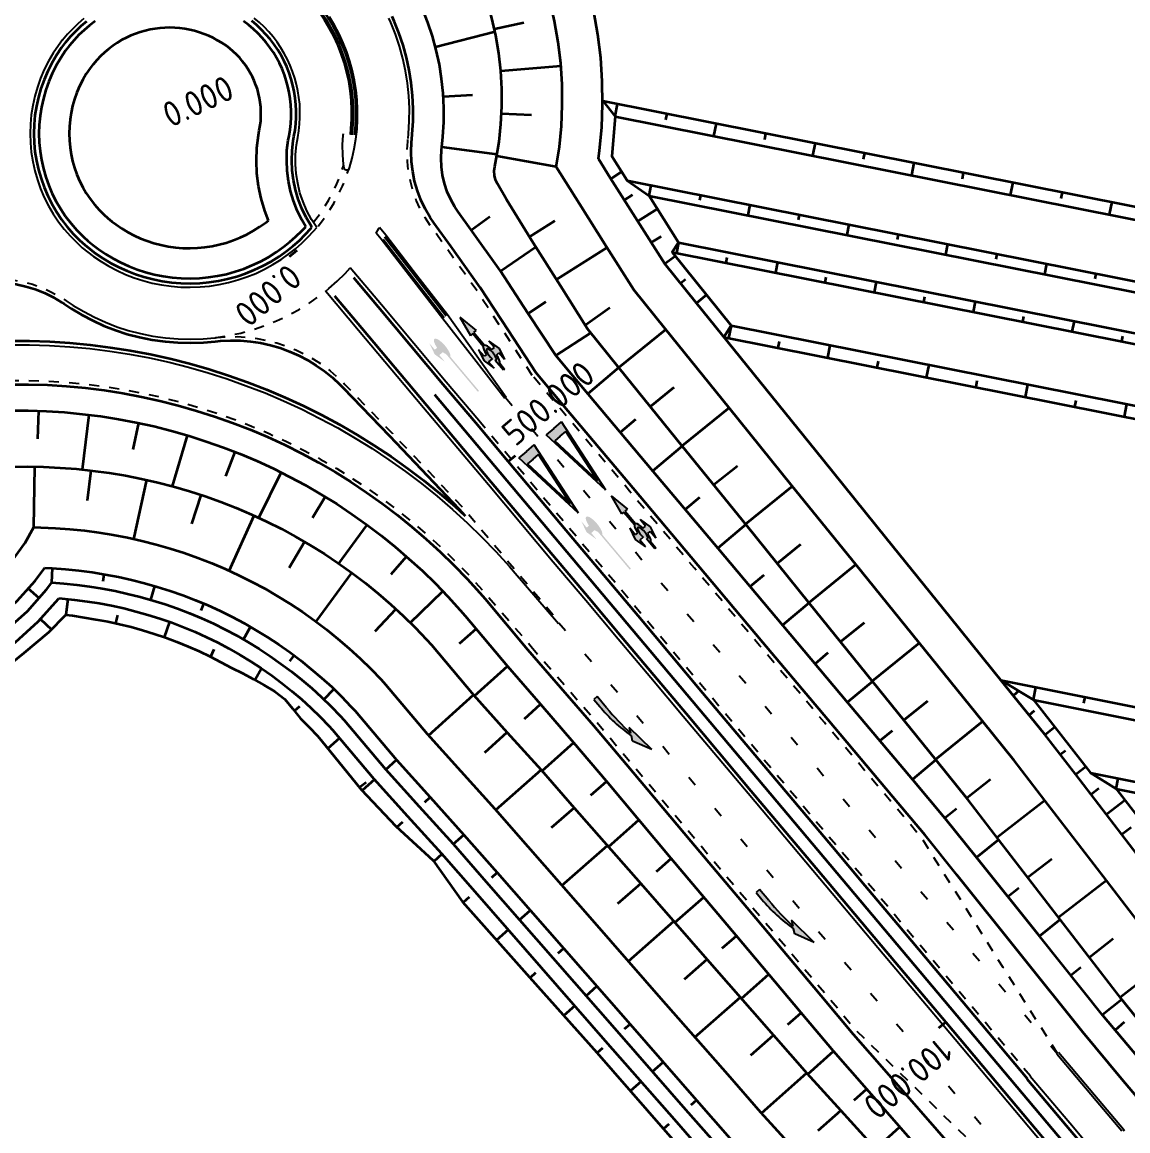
# Model space of a CAD drawing. Header units: metres. Extents: x 134219 to 139178, y 438661 to 444352.
# Drawn here: x 138283.6 to 138393.3, y 439164.4 to 439274.4 of the extents above; entities that cross this region are included whole.
import ezdxf

# ---------------------------------------------------------------- set-up
doc = ezdxf.new("R2010")
doc.units = ezdxf.units.M
doc.linetypes.add('11strp', pattern=[2, 1, -1])
doc.linetypes.add('13strp', pattern=[4, 1, -3])
doc.layers.add('Utd-geleiderail-nw', color=8, linetype='glm a2ee v014$0$f2m40080', lineweight=35)
doc.layers.add('Utd-ondergr-nw', color=8, linetype='13strp', lineweight=35)
doc.layers.add('Utd-weg-nw', color=8, linetype='Continuous')
doc.styles.add('alm a2ee v011$0$rtw_iso', font='NLCS-ISO.ttf')
doc.linetypes.add('glm a2ee v014$0$f2m40080', pattern='A,2,-1,[160,RTW.shx,S=0.5,R=0,X=0,Y=0],-1', length=4)

# ---------------------------------------------------------------- blocks, each defined once
blk = doc.blocks.new('Dwm A2 aanvulling$0$pijlverdrli_750')
at = {"linetype": 'Continuous'}
blk.add_hatch(color=256, dxfattribs=at).paths.add_polyline_path([(1.44, 0.23, 0.028877), (4.9, 0.42), (4.38, 0.69), (7.5, 0.99), (5.63, 0.07), (5.15, 0.31, -0.06388), (0.9, -0.22), (0, -0.22), (0, 0.23)])
for p, q in [((0, 0.23), (0, -0.22)), ((1.44, 0.23), (0, 0.23)), ((7.5, 0.99), (4.38, 0.69)), ((4.38, 0.69), (4.9, 0.42)), ((5.63, 0.07), (5.15, 0.31)), ((7.5, 0.99), (5.63, 0.07)), ((0, -0.22), (0.9, -0.22))]:
    blk.add_line(p, q, dxfattribs=at)
for centre, radius, start, end in [((0.96, 16.6), 16.83, 269.7983, 284.4186), ((1.44, 30.25), 30.03, 270.0001, 276.6163)]:
    blk.add_arc(centre, radius, start, end, dxfattribs=at)
blk = doc.blocks.new('Dwm A2 aanvulling$0$voorrang_750')
h = blk.add_hatch(color=256)
h.paths.add_polyline_path([(0, 8), (-1, 8), (0, 0), (1, 8)])
h.paths.add_polyline_path([(0, 7), (0.72, 7), (0, 1.21), (-0.72, 7)], flags=16)
for p, q in [((0, 0), (-1, 8)), ((0, 8), (-1, 8)), ((0, 0), (1, 8)), ((0, 8), (1, 8)), ((0.85, 8), (0.85, 8.02)), ((0, 1.21), (-0.72, 7)), ((0, 7), (-0.72, 7)), ((0, 1.21), (0.72, 7)), ((0, 7), (0.72, 7))]:
    blk.add_line(p, q)
blk = doc.blocks.new('Dwm A2 aanvulling$0$A$C63C90598')
at = {"linetype": 'Continuous', "ltscale": 0.5}
h = blk.add_hatch(color=256, dxfattribs=at)
edge = h.paths.add_edge_path()
edge.add_ellipse((0, -1.2), major_axis=(0, 1.2), ratio=0.3125, start_angle=0.0287, end_angle=73.0422)
edge.add_line((-0.36, -0.85), (-0.66, -0.85))
edge.add_line((-0.66, -0.85), (-0.66, 0))
edge.add_line((-0.66, 0), (-0.96, -1.2))
edge.add_line((-0.96, -1.2), (-0.66, -2.4))
edge.add_line((-0.66, -2.4), (-0.66, -1.55))
edge.add_line((-0.66, -1.55), (-0.3, -1.55))
edge.add_line((-0.3, -1.55), (-0.21, -1.55))
edge.add_ellipse((0, -1.2), major_axis=(0, 0.72), ratio=0.333997, start_angle=161.8264, end_angle=479.0871, ccw=False)
edge.add_line((-0.08, -1.88), (-0.08, -6.8))
edge.add_line((-0.08, -6.8), (0.07, -6.8))
edge.add_line((0.07, -6.8), (0.07, -2.38))
edge.add_ellipse((0, -1.2), major_axis=(0, 1.2), ratio=0.3125, start_angle=-168.4631, end_angle=-0.0287)
edge.add_line((0, 0), (0, 0))
blk = doc.blocks.new('Dwm A2 aanvulling$0$rot-pijl03')
at = {"linetype": 'Continuous', "ltscale": 0.5}
h = blk.add_hatch(color=256, dxfattribs=at)
edge = h.paths.add_edge_path()
edge.add_line((0.08, 3.13), (0.08, 4.75))
edge.add_line((0.08, 4.75), (0.38, 4.75))
edge.add_line((0.38, 4.75), (0, 6.8))
edge.add_line((0, 6.8), (0, 6.8))
edge.add_line((0, 6.8), (-0.37, 4.75))
edge.add_line((-0.37, 4.75), (-0.07, 4.75))
edge.add_line((-0.07, 4.75), (-0.07, 3.13))
edge.add_ellipse((0, 1.95), major_axis=(0, 1.2), ratio=0.3125, start_angle=11.537, end_angle=73.0422)
edge.add_line((-0.36, 2.3), (-0.66, 2.3))
edge.add_line((-0.66, 2.3), (-0.66, 3.15))
edge.add_line((-0.66, 3.15), (-0.96, 1.95))
edge.add_line((-0.96, 1.95), (-0.66, 0.75))
edge.add_line((-0.66, 0.75), (-0.66, 1.6))
edge.add_line((-0.66, 1.6), (-0.21, 1.6))
edge.add_ellipse((0, 1.95), major_axis=(0, 0.72), ratio=0.333997, start_angle=161.8264, end_angle=479.0871, ccw=False)
edge.add_line((-0.07, 1.27), (-0.07, 0))
edge.add_line((-0.07, 0), (0, 0))
edge.add_line((0, 0), (0.07, 0))
edge.add_line((0.07, 0), (0.08, 0.77))
edge.add_ellipse((0, 1.95), major_axis=(0, 1.2), ratio=0.3125, start_angle=-168.4631, end_angle=-106.9578)
edge.add_line((0.36, 1.6), (0.68, 1.6))
edge.add_line((0.68, 1.6), (0.68, 0.75))
edge.add_line((0.68, 0.75), (0.98, 1.95))
edge.add_line((0.98, 1.95), (0.68, 3.15))
edge.add_line((0.68, 3.15), (0.68, 2.3))
edge.add_line((0.68, 2.3), (0.36, 2.3))
edge.add_ellipse((0, 1.95), major_axis=(0, 1.2), ratio=0.3125, start_angle=-73.0422, end_angle=-11.537)
at = {"linetype": 'Continuous'}
for p, q in [((0, 6.8), (-0.37, 4.75)), ((0, 6.8), (0.38, 4.75)), ((-0.07, 4.75), (-0.37, 4.75)), ((-0.07, 4.75), (-0.07, 3.13)), ((0.08, 4.75), (0.38, 4.75)), ((0.08, 4.75), (0.08, 3.13))]:
    blk.add_line(p, q, dxfattribs=at)
for p, q in [((-0.66, 3.15), (-0.96, 1.95)), ((-0.66, 2.3), (-0.66, 3.15)), ((-0.36, 2.3), (-0.66, 2.3)), ((0.36, 2.3), (0.68, 2.3)), ((0.68, 3.15), (0.98, 1.95)), ((0.68, 2.3), (0.68, 3.15)), ((-0.96, 1.95), (-0.66, 0.75)), ((-0.21, 1.6), (-0.66, 1.6)), ((-0.66, 0.75), (-0.66, 1.6)), ((0.36, 1.6), (0.68, 1.6)), ((0.98, 1.95), (0.68, 0.75)), ((0.68, 0.75), (0.68, 1.6))]:
    blk.add_line(p, q)
for points in [[(-0.07, 0), (-0.07, 1.27)], [(0.07, 0), (-0.07, 0)], [(0.08, 0.77), (0.07, 0)]]:
    blk.add_lwpolyline(points)
for major_axis, ratio, start_param, end_param in [((0, 1.2), 0.3125, 0.20148, 1.274828), ((0, 0.72), 0.333997, 2.824404, 8.361647), ((0, 1.2), 0.3125, -0.20148, 0.20148), ((0, 1.2), 0.3125, -1.274828, -0.20148), ((0, 1.2), 0.3125, -2.940235, -1.866765), ((0, 1.2), 0.3125, 2.940235, 3.34295)]:
    blk.add_ellipse((0, 1.95), major_axis=major_axis, ratio=ratio, start_param=start_param, end_param=end_param, dxfattribs=at)

msp = doc.modelspace()

# ---------------------------------------------------------------- linework, layer by layer
at = {"layer": 'Utd-geleiderail-nw', "linetype": 'Continuous', "flags": 128}
msp.add_lwpolyline([(138464.43, 439119.83, -0.148943), (138426.79, 439127.71), (138423.59, 439129.52), (138419.48, 439132.11), (138416.03, 439134.53), (138413.18, 439136.71), (138411.46, 439138.07), (138409.78, 439139.46), (138407.93, 439141.06), (138406.89, 439141.99), (138406.13, 439142.69), (138404.33, 439144.37), (138402.57, 439146.08), (138400.26, 439148.42), (138397.98, 439150.8), (138395.73, 439153.2), (138392.43, 439156.9), (138388.82, 439161.05), (138324.56, 439237.43)], format="xyb", dxfattribs=at)
at = {"layer": 'Utd-ondergr-nw', "color": 7, "linetype": 'Continuous'}
for p, q in [((138310.88, 439251.75), (138310.11, 439251.1)), ((138331.8, 439230.77), (138332.57, 439231.41)), ((138331.8, 439230.77), (138332.57, 439231.41)), ((138375.28, 439175.25), (138374.51, 439174.6)), ((138375.28, 439175.25), (138374.51, 439174.6))]:
    msp.add_line(p, q, dxfattribs=at)
at = {"layer": 'Utd-ondergr-nw', "linetype": 'Continuous', "flags": 128}
for points in [[(138316.63, 439263.19), (138316.69, 439263.77), (138316.75, 439264.74), (138316.75, 439265.7), (138316.71, 439266.67), (138316.61, 439267.63), (138316.46, 439268.58), (138316.25, 439269.53), (138316, 439270.46), (138315.69, 439271.38), (138315.34, 439272.27), (138314.93, 439273.15), (138314.48, 439274.01), (138313.98, 439274.83), (138313.44, 439275.63), (138312.86, 439276.4), (138312.23, 439277.14), (138311.57, 439277.84), (138310.87, 439278.51), (138310.11, 439279.15), (138309.32, 439279.75), (138308.51, 439280.29), (138307.72, 439280.77)], [(138316.33, 439263.22), (138316.39, 439263.8), (138316.45, 439264.75), (138316.45, 439265.7), (138316.41, 439266.65), (138316.31, 439267.59), (138316.16, 439268.53), (138315.96, 439269.46), (138315.71, 439270.37), (138315.41, 439271.27), (138315.06, 439272.16), (138314.66, 439273.02), (138314.22, 439273.86), (138313.73, 439274.67), (138313.2, 439275.46), (138312.63, 439276.22), (138312.01, 439276.94), (138311.36, 439277.63), (138310.67, 439278.28), (138309.92, 439278.91), (138309.14, 439279.5), (138308.35, 439280.04), (138307.53, 439280.53), (138307.48, 439280.56)], [(138330.51, 439260.08), (138330.65, 439260.8), (138330.93, 439262.52), (138331.11, 439264.26), (138331.2, 439266.02), (138331.2, 439267.77), (138331.1, 439269.54), (138330.9, 439271.29), (138330.61, 439273.04), (138330.22, 439274.77), (138329.74, 439276.49), (138329.16, 439278.18), (138328.48, 439279.84), (138328.39, 439280.04)], [(138336.61, 439260.04), (138336.91, 439262), (138337.11, 439264.07), (138337.2, 439266.15), (138337.18, 439268.23), (138337.05, 439270.32), (138336.8, 439272.4), (138336.44, 439274.47), (138335.96, 439276.52), (138335.38, 439278.54), (138334.78, 439280.27)], [(138340.78, 439260.81), (138340.89, 439261.65), (138341.11, 439263.93), (138341.2, 439266.23), (138341.17, 439268.54), (138341.01, 439270.84), (138340.73, 439273.14), (138340.32, 439275.42), (138339.79, 439277.68), (138339.13, 439279.91), (138339.1, 439280.01)], [(138325.25, 439261.97), (138325.36, 439263.01), (138325.44, 439264.45), (138325.45, 439265.89), (138325.38, 439267.33), (138325.23, 439268.76), (138325.01, 439270.19), (138324.7, 439271.59), (138324.32, 439272.98), (138323.87, 439274.35), (138323.34, 439275.69), (138323.13, 439276.17)], [(138289.99, 439274.44), (138289.43, 439273.97), (138288.9, 439273.46), (138288.39, 439272.93), (138287.92, 439272.37)], [(138290.86, 439274.47), (138290.3, 439274.05), (138289.76, 439273.59), (138289.25, 439273.11), (138288.77, 439272.6), (138288.31, 439272.06)], [(138311.75, 439254.09), (138311.35, 439254.78), (138310.9, 439255.7), (138310.53, 439256.65), (138310.24, 439257.62), (138310.03, 439258.62), (138309.9, 439259.64), (138309.86, 439260.65), (138309.89, 439261.67), (138310.01, 439262.69), (138310.09, 439263.12), (138310.2, 439263.73), (138310.27, 439264.34), (138310.3, 439264.95), (138310.31, 439265.56), (138310.28, 439266.18), (138310.21, 439266.79), (138310.12, 439267.39), (138309.99, 439267.99), (138309.82, 439268.59), (138309.63, 439269.17), (138309.4, 439269.74), (138309.15, 439270.3), (138308.86, 439270.84), (138308.55, 439271.37), (138308.2, 439271.88), (138307.83, 439272.37), (138307.43, 439272.83), (138307.01, 439273.28), (138306.56, 439273.7), (138306.08, 439274.11), (138305.58, 439274.49)], [(138312.37, 439254.05), (138312.29, 439254.17), (138311.79, 439255.02), (138311.36, 439255.9), (138311, 439256.81), (138310.72, 439257.75), (138310.52, 439258.71), (138310.4, 439259.68), (138310.36, 439260.66), (138310.39, 439261.64), (138310.51, 439262.61), (138310.58, 439263.04), (138310.69, 439263.66), (138310.76, 439264.29), (138310.8, 439264.93), (138310.81, 439265.57), (138310.77, 439266.22), (138310.71, 439266.85), (138310.61, 439267.49), (138310.47, 439268.11), (138310.3, 439268.73), (138310.1, 439269.34), (138309.86, 439269.94), (138309.6, 439270.52), (138309.3, 439271.09), (138308.97, 439271.64), (138308.61, 439272.17), (138308.22, 439272.68), (138307.8, 439273.17), (138307.36, 439273.63), (138306.9, 439274.07), (138306.39, 439274.5)], [(138322.27, 439262.79), (138322.32, 439263.28), (138322.4, 439264.55), (138322.4, 439265.83), (138322.34, 439267.1), (138322.21, 439268.37), (138322.01, 439269.62), (138321.74, 439270.87), (138321.4, 439272.1), (138321, 439273.31), (138320.53, 439274.49), (138320.34, 439274.93)], [(138333.4, 439274.31), (138330.47, 439273.68)], [(138308.06, 439254.72), (138307.69, 439255.67), (138307.33, 439256.89), (138307.07, 439258.12), (138306.91, 439259.38), (138306.86, 439260.64), (138306.9, 439261.91), (138307.05, 439263.16), (138307.14, 439263.64), (138307.23, 439264.15), (138307.28, 439264.6), (138307.3, 439265.05), (138307.31, 439265.5), (138307.28, 439265.95), (138307.24, 439266.4), (138307.17, 439266.84), (138307.07, 439267.28), (138306.95, 439267.72), (138306.81, 439268.14), (138306.65, 439268.56), (138306.46, 439268.97), (138306.25, 439269.37), (138306.02, 439269.76), (138305.76, 439270.13), (138305.49, 439270.49), (138305.2, 439270.83), (138304.89, 439271.16), (138304.56, 439271.47), (138304.21, 439271.77), (138303.84, 439272.05), (138303.43, 439272.32), (138303.01, 439272.57), (138302.57, 439272.81), (138302.13, 439273.02), (138301.67, 439273.2), (138301.21, 439273.37), (138300.73, 439273.51), (138300.25, 439273.62), (138299.76, 439273.71), (138299.27, 439273.78), (138298.77, 439273.82), (138298.27, 439273.84), (138297.78, 439273.83), (138297.28, 439273.79), (138296.79, 439273.73), (138296.3, 439273.64), (138295.81, 439273.53), (138295.34, 439273.39), (138294.87, 439273.23), (138294.4, 439273.05), (138293.95, 439272.84), (138293.51, 439272.61), (138293.05, 439272.33), (138292.6, 439272.03), (138292.18, 439271.71), (138291.77, 439271.36), (138291.38, 439270.99), (138291.01, 439270.6), (138290.66, 439270.19)], [(138330.53, 439273.41), (138324.62, 439271.89)], [(138287.93, 439272.39), (138287.53, 439271.86), (138287.02, 439271.11), (138286.56, 439270.32), (138286.15, 439269.51), (138285.79, 439268.67), (138285.48, 439267.81), (138285.23, 439266.94), (138285.03, 439266.05), (138284.89, 439265.15), (138284.81, 439264.24), (138284.78, 439263.33), (138284.81, 439262.42), (138284.89, 439261.52), (138285.04, 439260.62), (138285.23, 439259.73), (138285.49, 439258.86), (138285.79, 439258), (138286.15, 439257.16), (138286.56, 439256.35), (138287.02, 439255.56), (138287.53, 439254.81), (138288.08, 439254.09), (138288.68, 439253.4), (138289.32, 439252.75), (138289.83, 439252.29), (138290.35, 439251.86), (138290.9, 439251.45), (138291.64, 439250.95), (138292.41, 439250.49), (138293.2, 439250.08), (138294.02, 439249.71), (138294.85, 439249.39), (138295.7, 439249.11), (138296.6, 439248.88), (138297.52, 439248.69), (138298.44, 439248.56), (138299.37, 439248.49), (138300.3, 439248.47), (138301.23, 439248.5), (138302.16, 439248.58), (138303.08, 439248.72), (138304, 439248.92), (138304.9, 439249.16), (138305.78, 439249.46), (138306.65, 439249.81), (138307.49, 439250.21), (138308.31, 439250.66), (138309.1, 439251.15), (138309.86, 439251.69), (138310.5, 439252.2), (138311.12, 439252.74), (138311.7, 439253.32), (138312.26, 439253.92), (138312.37, 439254.05)], [(138288.32, 439272.08), (138287.93, 439271.57), (138287.44, 439270.84), (138287, 439270.08), (138286.6, 439269.3), (138286.25, 439268.49), (138285.96, 439267.66), (138285.72, 439266.82), (138285.53, 439265.96), (138285.39, 439265.09), (138285.31, 439264.21), (138285.28, 439263.33), (138285.31, 439262.46), (138285.39, 439261.58), (138285.53, 439260.71), (138285.72, 439259.85), (138285.96, 439259.01), (138286.26, 439258.18), (138286.6, 439257.37), (138287, 439256.59), (138287.44, 439255.83), (138287.93, 439255.1), (138288.47, 439254.4), (138289.05, 439253.74), (138289.66, 439253.12), (138290.15, 439252.67), (138290.66, 439252.25), (138291.19, 439251.86), (138291.91, 439251.37), (138292.65, 439250.93), (138293.42, 439250.53), (138294.21, 439250.17), (138295.02, 439249.86), (138295.84, 439249.59), (138296.71, 439249.37), (138297.6, 439249.19), (138298.49, 439249.06), (138299.4, 439248.99), (138300.3, 439248.97), (138301.2, 439249), (138302.1, 439249.08), (138302.99, 439249.22), (138303.88, 439249.4), (138304.75, 439249.64), (138305.61, 439249.93), (138306.44, 439250.27), (138307.26, 439250.66), (138308.05, 439251.09), (138308.82, 439251.57), (138309.56, 439252.09), (138310.18, 439252.59), (138310.78, 439253.11), (138311.35, 439253.67), (138311.75, 439254.09)], [(138290.67, 439270.22), (138290.37, 439269.82), (138289.98, 439269.24), (138289.63, 439268.65), (138289.32, 439268.03), (138289.05, 439267.39), (138288.82, 439266.74), (138288.62, 439266.08), (138288.47, 439265.4), (138288.37, 439264.72), (138288.3, 439264.03), (138288.28, 439263.34), (138288.3, 439262.64), (138288.37, 439261.95), (138288.47, 439261.27), (138288.62, 439260.6), (138288.82, 439259.93), (138289.05, 439259.28), (138289.32, 439258.64), (138289.63, 439258.02), (138289.98, 439257.43), (138290.37, 439256.85), (138290.79, 439256.3), (138291.25, 439255.78), (138291.73, 439255.29), (138292.12, 439254.94), (138292.52, 439254.61), (138292.94, 439254.3), (138293.51, 439253.91), (138294.11, 439253.55), (138294.73, 439253.23), (138295.37, 439252.94), (138296.02, 439252.69), (138296.68, 439252.47), (138297.39, 439252.29), (138298.1, 439252.14), (138298.83, 439252.04), (138299.55, 439251.98), (138300.28, 439251.97), (138301.01, 439251.99), (138301.74, 439252.06), (138302.46, 439252.17), (138303.17, 439252.32), (138303.87, 439252.51), (138304.57, 439252.75), (138305.24, 439253.02), (138305.9, 439253.33), (138306.54, 439253.68), (138307.16, 439254.07), (138307.75, 439254.49), (138308.06, 439254.72)], [(138337.07, 439270), (138331.1, 439269.51)], [(138328.3, 439267.14), (138325.4, 439266.96)], [(138341.21, 439266.58), (138471.86, 439240.64)], [(138341.21, 439266.58), (138342.45, 439265.03), (138342.11, 439261.1), (138343.63, 439258.68), (138345.83, 439257.17), (138348.73, 439252.52), (138348.1, 439251.57), (138353.94, 439244.3), (138353.24, 439243.14)], [(138342.45, 439265.03), (138342.69, 439266.28)], [(138347.47, 439264.68), (138347.6, 439265.31)], [(138334.16, 439265.15), (138331.17, 439265.29)], [(138342.45, 439265.03), (138475.35, 439238.65)], [(138352.25, 439263.08), (138352.5, 439264.33)], [(138357.28, 439262.74), (138357.41, 439263.36)], [(138334.57, 439239.64), (138331.82, 439243.85), (138329.06, 439248.07), (138326.14, 439252.15), (138324.45, 439254.49), (138324.09, 439255.02), (138323.6, 439255.87), (138323.18, 439256.75), (138322.83, 439257.66), (138322.55, 439258.6), (138322.36, 439259.56), (138322.24, 439260.54), (138322.2, 439261.52), (138322.24, 439262.49), (138322.27, 439262.79)], [(138362.06, 439261.14), (138362.31, 439262.39)], [(138336.56, 439241.31), (138333.8, 439245.53), (138331.05, 439249.75), (138328.13, 439253.82), (138326.86, 439255.58), (138326.55, 439256.05), (138326.13, 439256.79), (138325.79, 439257.56), (138325.52, 439258.37), (138325.32, 439259.19), (138325.21, 439260.03), (138325.17, 439260.88), (138325.22, 439261.73), (138325.25, 439261.97)], [(138330.73, 439261.27), (138325.25, 439261.97)], [(138336.61, 439260.04), (138330.7, 439261.1)], [(138367.09, 439260.79), (138367.22, 439261.41)], [(138330.77, 439258.33), (138330.77, 439258.34), (138330.59, 439258.75), (138330.48, 439259.18), (138330.45, 439259.63), (138330.51, 439260.07), (138330.51, 439260.08)], [(138397.29, 439181.33), (138391.19, 439189.26), (138385.08, 439197.19), (138382.03, 439201.16), (138378.88, 439205.05), (138372.6, 439212.83), (138366.31, 439220.61), (138360.02, 439228.38), (138353.73, 439236.16), (138347.45, 439243.94), (138344.3, 439247.83), (138341.6, 439252.09), (138338.9, 439256.36), (138336.61, 439260.04)], [(138394.25, 439191.84), (138388.14, 439199.77), (138385.09, 439203.73), (138381.94, 439207.62), (138375.66, 439215.4), (138369.37, 439223.18), (138363.08, 439230.96), (138356.79, 439238.74), (138350.51, 439246.52), (138347.36, 439250.41), (138344.66, 439254.67), (138341.96, 439258.93), (138340.78, 439260.81)], [(138371.87, 439259.19), (138372.12, 439260.44)], [(138343.09, 439259.53), (138342.01, 439258.85)], [(138376.9, 439258.84), (138377.02, 439259.47)], [(138392.7, 439177.46), (138386.6, 439185.4), (138380.49, 439193.33), (138377.44, 439197.29), (138374.29, 439201.18), (138368.01, 439208.96), (138361.72, 439216.74), (138355.43, 439224.52), (138349.14, 439232.3), (138342.86, 439240.08), (138339.71, 439243.97), (138337.01, 439248.23), (138334.31, 439252.49), (138331.66, 439256.79), (138330.77, 439258.33)], [(138343.63, 439258.68), (138481.57, 439231.3)], [(138345.83, 439257.17), (138346.03, 439258.2)], [(138381.68, 439257.24), (138381.93, 439258.49)], [(138344.16, 439257.25), (138343.35, 439256.74)], [(138345.83, 439257.17), (138483.03, 439229.94)], [(138350.84, 439256.71), (138350.94, 439257.23)], [(138386.71, 439256.9), (138386.83, 439257.52)], [(138391.49, 439255.3), (138391.74, 439256.55)], [(138346.64, 439255.87), (138344.69, 439254.63)], [(138355.64, 439255.23), (138355.84, 439256.26)], [(138330.03, 439255.08), (138328.18, 439253.75)], [(138336.46, 439254.67), (138333.94, 439253.09)], [(138360.64, 439254.77), (138360.75, 439255.28)], [(138365.45, 439253.28), (138365.65, 439254.31)], [(138370.45, 439252.82), (138370.56, 439253.33)], [(138325.48, 439245.05), (138322.41, 439249), (138319.43, 439252.82)], [(138325.71, 439245.25), (138322.63, 439249.2), (138319.6, 439253.1)], [(138347, 439253.13), (138346.03, 439252.52)], [(138348.73, 439252.52), (138348.53, 439251.49)], [(138348.73, 439252.52), (138486.6, 439225.15)], [(138375.26, 439251.33), (138375.46, 439252.36)], [(138334.58, 439252.07), (138331.09, 439249.68)], [(138341.65, 439252.02), (138336.62, 439248.85)], [(138348.43, 439251.17), (138347.36, 439250.41)], [(138348.1, 439251.57), (138487.04, 439223.99)], [(138353.53, 439251.03), (138353.43, 439250.51)], [(138380.26, 439250.87), (138380.36, 439251.39)], [(138358.54, 439250.57), (138358.34, 439249.54)], [(138385.06, 439249.38), (138385.27, 439250.41)], [(138328.62, 439234.63), (138325.4, 439238.45), (138322.18, 439242.28), (138318.96, 439246.1), (138316.51, 439249.01)], [(138349.44, 439248.87), (138348.94, 439248.46)], [(138363.34, 439249.08), (138363.24, 439248.57)], [(138390.07, 439248.93), (138390.17, 439249.44)], [(138234.18, 439228.39), (138237.81, 439230.08), (138239.08, 439230.67), (138244.56, 439233.22), (138248.15, 439234.89), (138257.21, 439239.11), (138260.17, 439240.49), (138266.28, 439243.34), (138275.5, 439247.27), (138276.26, 439247.59), (138276.29, 439247.6), (138277.21, 439247.95), (138278.15, 439248.22), (138279.11, 439248.41), (138280.08, 439248.52), (138281.06, 439248.55), (138282.04, 439248.5), (138283.01, 439248.38), (138283.97, 439248.17), (138284.91, 439247.89), (138285.82, 439247.53), (138286.7, 439247.1), (138287.54, 439246.59), (138287.78, 439246.43)], [(138368.35, 439248.62), (138368.15, 439247.59)], [(138314.61, 439247.23), (138317.28, 439244.06), (138323.72, 439236.41), (138330.16, 439228.76), (138336.6, 439221.11), (138339.82, 439217.29)], [(138335.57, 439246.63), (138333.82, 439245.5)], [(138351.51, 439247.33), (138350.51, 439246.52)], [(138373.15, 439247.13), (138373.05, 439246.62)], [(138378.16, 439246.68), (138377.95, 439245.65)], [(138287.78, 439246.43), (138288.49, 439245.97), (138289.54, 439245.34), (138290.62, 439244.78), (138291.73, 439244.27), (138292.87, 439243.83), (138294.04, 439243.45), (138295.27, 439243.13), (138296.52, 439242.88), (138297.79, 439242.7), (138299.06, 439242.6), (138300.33, 439242.57), (138301.61, 439242.61), (138302.78, 439242.72)], [(138341.91, 439246.06), (138339.49, 439244.32)], [(138382.96, 439245.19), (138382.86, 439244.67)], [(138387.97, 439244.73), (138387.76, 439243.7)], [(138340.03, 439243.58), (138336.56, 439241.31)], [(138347.47, 439243.91), (138342.8, 439240.14)], [(138353.94, 439244.3), (138353.69, 439243.05)], [(138353.94, 439244.3), (138491.42, 439217.01)], [(138282.33, 439242.76), (138284.34, 439242.76), (138286.35, 439242.7), (138288.36, 439242.57), (138290.36, 439242.38), (138292.35, 439242.13), (138294.34, 439241.82), (138296.32, 439241.45), (138298.28, 439241.01), (138300.23, 439240.52), (138302.17, 439239.97), (138304.08, 439239.35), (138305.98, 439238.68), (138307.85, 439237.95), (138309.7, 439237.17), (138311.53, 439236.32), (138313.33, 439235.43), (138315.1, 439234.47), (138316.84, 439233.46), (138318.55, 439232.4), (138320.23, 439231.29), (138321.87, 439230.13), (138323.47, 439228.91), (138325.04, 439227.65), (138326.56, 439226.34), (138327.57, 439225.43)], [(138302.78, 439242.72), (138303.29, 439242.77), (138304.29, 439242.82), (138305.29, 439242.8), (138306.28, 439242.72), (138307.27, 439242.57), (138308.25, 439242.35), (138309.21, 439242.07), (138310.15, 439241.73), (138311.06, 439241.33), (138311.95, 439240.86), (138312.8, 439240.34), (138313.61, 439239.76), (138314.39, 439239.13), (138315.12, 439238.45), (138315.46, 439238.1), (138320.07, 439233.34), (138326.98, 439226.09), (138327.57, 439225.43)], [(138353.24, 439243.14), (138490.59, 439215.87)], [(138358.72, 439242.7), (138358.6, 439242.07)], [(138363.75, 439242.35), (138363.5, 439241.1)], [(138392.77, 439243.24), (138392.67, 439242.73)], [(138390.82, 439175.88), (138384.57, 439183.69), (138378.32, 439191.5), (138375.2, 439195.41), (138371.98, 439199.23), (138365.54, 439206.88), (138359.1, 439214.53), (138352.66, 439222.18), (138346.22, 439229.83), (138339.78, 439237.48), (138336.56, 439241.31)], [(138342.82, 439240.12), (138339.74, 439237.53)], [(138368.53, 439240.75), (138368.41, 439240.13)], [(138373.56, 439240.4), (138373.31, 439239.15)], [(138388.83, 439174.21), (138382.58, 439182.02), (138376.33, 439189.83), (138373.21, 439193.74), (138369.99, 439197.56), (138363.55, 439205.21), (138357.11, 439212.86), (138350.67, 439220.51), (138344.23, 439228.16), (138337.79, 439235.81), (138334.57, 439239.64)], [(138282.39, 439238.46), (138284.26, 439238.46), (138286.14, 439238.4), (138288.02, 439238.28), (138289.89, 439238.11), (138291.75, 439237.87), (138293.61, 439237.58), (138295.46, 439237.23), (138297.29, 439236.83), (138299.11, 439236.37), (138300.92, 439235.85), (138302.71, 439235.28), (138304.48, 439234.65), (138306.23, 439233.97), (138307.96, 439233.24), (138309.67, 439232.45), (138311.35, 439231.61), (138313, 439230.72), (138314.63, 439229.78), (138316.23, 439228.79), (138317.79, 439227.75), (138319.33, 439226.66), (138320.82, 439225.52), (138322.29, 439224.34), (138323.71, 439223.12), (138325.1, 439221.85), (138326.45, 439220.54), (138327.76, 439219.19), (138329.02, 439217.8), (138329.55, 439217.19), (138333.76, 439212.18)], [(138348.28, 439238.14), (138345.95, 439236.25)], [(138378.34, 439238.8), (138378.22, 439238.18)], [(138383.37, 439238.46), (138383.12, 439237.2)], [(138388.15, 439236.86), (138388.02, 439236.23)], [(138282.42, 439235.86), (138284.22, 439235.86), (138286.02, 439235.8), (138287.81, 439235.69), (138289.61, 439235.52), (138291.39, 439235.3), (138293.17, 439235.02), (138294.94, 439234.69), (138296.69, 439234.3), (138298.44, 439233.86), (138300.17, 439233.36), (138301.88, 439232.81), (138303.58, 439232.21), (138305.25, 439231.56), (138306.91, 439230.86), (138308.54, 439230.1), (138310.15, 439229.3), (138311.74, 439228.45), (138313.29, 439227.55), (138314.82, 439226.6), (138316.32, 439225.6), (138317.79, 439224.56), (138319.22, 439223.48), (138320.62, 439222.35), (138321.99, 439221.17), (138323.32, 439219.96), (138324.61, 439218.71), (138325.86, 439217.41), (138327.07, 439216.08), (138327.58, 439215.5), (138331.77, 439210.51)], [(138285.18, 439233.05), (138285.28, 439235.83)], [(138353.75, 439236.14), (138349.09, 439232.37)], [(138393.18, 439236.51), (138392.93, 439235.26)], [(138289.6, 439230.01), (138290.26, 439235.44)], [(138294.64, 439232), (138295.19, 439234.63)], [(138383.36, 439169.6), (138376.92, 439177.25), (138370.48, 439184.9), (138367.26, 439188.73), (138364.04, 439192.55), (138357.6, 439200.2), (138351.16, 439207.85), (138344.72, 439215.5), (138338.28, 439223.15), (138331.84, 439230.8), (138328.62, 439234.63)], [(138344.46, 439234.97), (138342.96, 439233.7)], [(138298.52, 439228.35), (138300.03, 439233.4)], [(138349.11, 439232.34), (138346.18, 439229.88)], [(138303.81, 439229.36), (138304.75, 439231.76)], [(138282.5, 439230.28), (138284.13, 439230.3), (138285.75, 439230.27), (138287.38, 439230.19), (138289.01, 439230.07), (138290.63, 439229.9), (138292.25, 439229.68), (138293.86, 439229.41), (138295.46, 439229.1), (138297.06, 439228.73), (138298.64, 439228.32), (138300.21, 439227.87), (138301.77, 439227.36), (138303.32, 439226.81), (138304.85, 439226.21), (138306.36, 439225.56), (138307.85, 439224.87), (138309.33, 439224.13), (138310.78, 439223.35), (138312.2, 439222.52), (138313.6, 439221.65), (138314.98, 439220.73), (138316.33, 439219.77), (138317.64, 439218.77), (138318.93, 439217.72), (138320.19, 439216.64), (138321.41, 439215.51), (138322.59, 439214.35), (138323.74, 439213.15), (138324.22, 439212.62), (138328.39, 439207.67)], [(138284.77, 439224.29), (138284.87, 439230.29)], [(138354.57, 439230.36), (138352.23, 439228.48)], [(138290.1, 439226.94), (138290.45, 439229.92)], [(138307.08, 439225.23), (138309.32, 439229.72)], [(138294.68, 439223.12), (138295.98, 439228.98)], [(138360.04, 439228.36), (138355.38, 439224.59)], [(138300.44, 439224.64), (138301.39, 439227.48)], [(138312.42, 439225.22), (138313.69, 439227.3)], [(138350.83, 439227.25), (138349.4, 439226.05)], [(138304.15, 439219.97), (138306.62, 439225.44)], [(138236.95, 439205.9), (138237.54, 439206.09), (138242.18, 439207.55), (138246.77, 439209.13), (138251.37, 439210.66), (138255.99, 439212.14), (138260.62, 439213.57), (138261.14, 439213.73), (138262.08, 439213.48), (138263.88, 439213.18), (138266.2, 439213.02), (138268.53, 439213.13), (138270.84, 439213.51), (138273.09, 439214.14), (138275.25, 439215.03), (138277.31, 439216.15), (138279.22, 439217.51), (138280.97, 439219.07), (138282.54, 439220.83), (138283.9, 439222.75), (138284.77, 439224.29)], [(138284.77, 439224.29), (138285.47, 439224.28), (138286.91, 439224.21), (138288.35, 439224.11), (138289.79, 439223.96), (138291.23, 439223.77), (138292.66, 439223.53), (138294.08, 439223.26), (138295.5, 439222.94), (138296.9, 439222.58), (138298.3, 439222.18), (138299.69, 439221.74), (138301.06, 439221.25), (138302.42, 439220.72), (138303.76, 439220.15), (138305.09, 439219.54), (138306.4, 439218.89), (138307.69, 439218.2), (138308.96, 439217.47), (138310.21, 439216.7), (138311.43, 439215.89), (138312.63, 439215.04), (138313.81, 439214.15), (138314.95, 439213.23), (138316.07, 439212.27), (138317.16, 439211.27), (138318.22, 439210.24), (138319.24, 439209.18), (138319.67, 439208.71), (138323.8, 439203.81)], [(138315.03, 439220.69), (138317.85, 439224.52)], [(138355.4, 439224.56), (138352.62, 439222.23)], [(138310.11, 439220.27), (138311.62, 439222.86)], [(138360.85, 439222.59), (138358.52, 439220.7)], [(138320.22, 439219.65), (138321.74, 439221.39)], [(138237.9, 439203.06), (138238.69, 439203.32), (138243.3, 439204.77), (138247.86, 439206.34), (138252.43, 439207.85), (138257.01, 439209.32), (138261.21, 439210.61), (138261.48, 439210.54), (138263.55, 439210.2), (138266.21, 439210.02), (138268.88, 439210.15), (138271.52, 439210.59), (138274.09, 439211.31), (138276.57, 439212.33), (138278.92, 439213.63), (138281.12, 439215.18), (138283.12, 439216.98), (138284.91, 439218.99), (138285.85, 439220.26)], [(138285.85, 439220.26), (138286.6, 439220.22), (138287.92, 439220.13), (138289.23, 439220), (138290.55, 439219.82), (138291.86, 439219.61), (138293.16, 439219.37), (138294.46, 439219.08), (138295.74, 439218.75), (138297.02, 439218.39), (138298.29, 439217.99), (138299.55, 439217.54), (138300.8, 439217.07), (138302.03, 439216.55), (138303.25, 439215.99), (138304.45, 439215.4), (138305.63, 439214.77), (138306.8, 439214.1), (138307.94, 439213.4), (138309.07, 439212.66), (138310.17, 439211.89), (138311.25, 439211.08), (138312.3, 439210.23), (138313.33, 439209.36), (138314.33, 439208.45), (138315.3, 439207.5), (138316.24, 439206.53), (138316.64, 439206.1), (138320.74, 439201.23)], [(138286.56, 439218.8), (138286.64, 439220.22)], [(138366.33, 439220.58), (138361.66, 439216.81)], [(138291.64, 439218.93), (138291.76, 439219.63)], [(138312.77, 439214.94), (138316.33, 439219.77)], [(138357.19, 439219.54), (138355.84, 439218.4)], [(138238.35, 439201.72), (138239.23, 439202), (138243.83, 439203.44), (138248.37, 439205.01), (138252.93, 439206.52), (138257.5, 439207.98), (138261.26, 439209.14), (138263.39, 439208.78), (138266.21, 439208.6), (138269.04, 439208.74), (138271.84, 439209.2), (138274.57, 439209.97), (138277.2, 439211.05), (138279.69, 439212.43), (138282.02, 439214.08), (138284.14, 439215.98), (138286.03, 439218.12), (138286.56, 439218.8)], [(138285.29, 439217.27), (138284.21, 439218.21)], [(138286.56, 439218.8), (138287.76, 439218.71), (138289.03, 439218.58), (138290.3, 439218.42), (138291.57, 439218.22), (138292.83, 439217.98), (138294.08, 439217.7), (138295.33, 439217.39), (138296.57, 439217.04), (138297.8, 439216.65), (138299.02, 439216.22), (138300.22, 439215.76), (138301.41, 439215.26), (138302.59, 439214.73), (138303.76, 439214.16), (138304.9, 439213.55), (138306.03, 439212.91), (138307.14, 439212.23), (138308.23, 439211.51), (138309.29, 439210.76), (138310.34, 439209.98), (138311.36, 439209.17), (138312.35, 439208.32), (138313.32, 439207.44), (138314.26, 439206.53), (138315.17, 439205.59), (138315.56, 439205.17), (138319.65, 439200.31)], [(138296.39, 439217.09), (138296.79, 439218.45)], [(138238.83, 439200.3), (138239.81, 439200.62), (138244.39, 439202.05), (138248.92, 439203.61), (138253.46, 439205.12), (138258.01, 439206.57), (138261.36, 439207.6), (138263.22, 439207.29), (138266.22, 439207.1), (138269.22, 439207.25), (138272.18, 439207.74), (138275.08, 439208.56), (138277.86, 439209.71), (138280.5, 439211.16), (138282.96, 439212.91), (138285.21, 439214.93), (138287.22, 439217.2), (138287.26, 439217.25)], [(138287.26, 439217.25), (138287.6, 439217.22), (138288.82, 439217.1), (138290.05, 439216.94), (138291.27, 439216.75), (138292.48, 439216.52), (138293.69, 439216.25), (138294.9, 439215.95), (138296.09, 439215.62), (138297.28, 439215.24), (138298.45, 439214.84), (138299.61, 439214.39), (138300.77, 439213.91), (138301.9, 439213.4), (138303.02, 439212.85), (138304.13, 439212.26), (138305.22, 439211.64), (138306.29, 439210.99), (138307.34, 439210.3), (138308.37, 439209.58), (138309.38, 439208.83), (138310.36, 439208.04), (138311.32, 439207.23), (138312.26, 439206.38), (138313.17, 439205.5), (138314.05, 439204.59), (138314.42, 439204.19), (138318.51, 439199.35)], [(138288.15, 439217.17), (138287.96, 439215.61)], [(138322.11, 439214.82), (138325.36, 439217.94)], [(138339.82, 439217.29), (138343.04, 439213.46), (138346.26, 439209.64), (138349.48, 439205.81), (138355.92, 439198.16), (138362.36, 439190.51), (138368.8, 439182.86), (138372.02, 439179.04), (138375.24, 439175.21), (138381.68, 439167.56), (138387.79, 439160.31), (138388.12, 439159.92), (138391.37, 439156.11), (138394.64, 439152.34)], [(138301.37, 439216.05), (138301.65, 439216.71)], [(138318.65, 439213.97), (138320.68, 439216.18)], [(138361.69, 439216.78), (138359.06, 439214.58)], [(138239.3, 439198.96), (138240.35, 439199.3), (138244.92, 439200.73), (138249.45, 439202.24), (138254.04, 439203.58), (138258.6, 439204.96), (138261.48, 439205.85), (138263.03, 439205.6), (138266.22, 439205.39), (138269.41, 439205.55), (138272.56, 439206.1), (138275.63, 439207.01), (138278.57, 439208.27), (138281.35, 439209.85), (138283.83, 439211.85), (138286.27, 439213.9), (138287.96, 439215.61)], [(138285.44, 439215.19), (138286.53, 439214.16)], [(138287.96, 439215.61), (138288.6, 439215.53), (138289.77, 439215.34), (138290.94, 439215.15), (138292.11, 439214.93), (138293.27, 439214.68), (138294.43, 439214.4), (138295.57, 439214.08), (138296.71, 439213.73), (138297.85, 439213.34), (138298.97, 439212.93), (138300.08, 439212.48), (138301.17, 439211.99), (138302.26, 439211.47), (138303.33, 439210.92), (138304.4, 439210.36), (138305.49, 439209.82), (138306.56, 439209.24), (138307.63, 439208.63), (138308.68, 439207.99), (138309.66, 439207.25), (138310.45, 439206.3), (138311.22, 439205.34), (138312.08, 439204.48), (138312.91, 439203.59), (138313.26, 439203.2), (138317.25, 439198.29)], [(138293.06, 439215.56), (138292.88, 439214.77)], [(138298.22, 439214.91), (138297.69, 439213.4)], [(138367.14, 439214.81), (138364.8, 439212.92)], [(138305.56, 439213.17), (138306.27, 439214.41)], [(138326.99, 439212.76), (138328.67, 439214.2)], [(138372.61, 439212.81), (138367.95, 439209.03)], [(138302.64, 439212.16), (138302.29, 439211.45)], [(138310.17, 439211), (138310.59, 439211.57)], [(138333.76, 439212.18), (138337.03, 439208.41), (138340.31, 439204.63), (138343.53, 439200.81), (138349.97, 439193.16), (138356.41, 439185.51), (138362.85, 439177.86), (138366.07, 439174.03), (138369.36, 439170.26), (138375.94, 439162.73), (138382.18, 439155.58), (138382.52, 439155.19), (138385.83, 439151.41), (138389.21, 439147.61)], [(138363.56, 439211.82), (138362.28, 439210.75)], [(138328.49, 439207.56), (138331.77, 439210.51)], [(138331.77, 439210.51), (138335.05, 439206.73), (138338.32, 439202.96), (138341.54, 439199.13), (138347.98, 439191.48), (138354.42, 439183.83), (138360.86, 439176.18), (138364.08, 439172.36), (138367.37, 439168.59), (138373.95, 439161.05), (138380.19, 439153.91), (138380.53, 439153.52), (138383.85, 439149.72), (138387.25, 439145.9)], [(138307.37, 439210.28), (138306.73, 439209.15)], [(138313.56, 439207.21), (138314.54, 439208.24)], [(138367.97, 439209), (138365.5, 439206.93)], [(138380.72, 439209.13), (138497.05, 439185.9)], [(138380.72, 439209.13), (138383.94, 439207.19), (138389.62, 439199.94), (138392.16, 439198.36), (138395.87, 439193.54), (138395.28, 439192.59), (138400.83, 439185.36), (138400.12, 439184.2)], [(138383.94, 439207.19), (138384.19, 439208.44)], [(138323.94, 439203.65), (138328.39, 439207.67)], [(138328.39, 439207.67), (138331.74, 439203.95), (138335.1, 439200.24), (138338.39, 439196.48), (138344.99, 439188.96), (138351.58, 439181.44), (138358.17, 439173.92), (138361.47, 439170.16), (138364.83, 439166.45), (138371.55, 439159.04), (138377.93, 439152.01), (138378.28, 439151.63), (138381.63, 439147.84), (138385.01, 439143.95)], [(138373.42, 439207.03), (138371.09, 439205.15)], [(138382.5, 439208.06), (138381.95, 439207.61)], [(138383.94, 439207.19), (138498.11, 439184.38)], [(138388.96, 439206.84), (138389.09, 439207.46)], [(138311.14, 439206.51), (138310.62, 439206.09)], [(138333.44, 439205.29), (138335.04, 439206.73)], [(138384.02, 439206.07), (138383.52, 439205.67)], [(138378.9, 439205.03), (138374.23, 439201.26)], [(138323.8, 439203.81), (138327.15, 439200.09), (138330.51, 439196.38), (138333.8, 439192.62), (138340.4, 439185.09), (138346.99, 439177.57), (138353.58, 439170.05), (138356.88, 439166.29), (138360.24, 439162.59), (138366.96, 439155.17), (138373.34, 439148.14), (138373.69, 439147.76), (138377.06, 439143.95), (138380.48, 439140.01)], [(138329.52, 439201.95), (138331.74, 439203.96)], [(138369.92, 439204.11), (138368.72, 439203.1)], [(138386.06, 439204.48), (138385.1, 439203.72)], [(138315.11, 439203.37), (138313.93, 439202.36)], [(138335.19, 439200.13), (138338.34, 439202.93)], [(138387.12, 439202.12), (138386.62, 439201.74)], [(138319.69, 439200.28), (138320.74, 439201.23)], [(138320.74, 439201.23), (138324.1, 439197.51), (138327.45, 439193.8), (138330.74, 439190.04), (138337.34, 439182.52), (138343.93, 439175), (138350.52, 439167.48), (138353.82, 439163.72), (138357.18, 439160.01), (138363.9, 439152.6), (138370.28, 439145.57), (138370.63, 439145.18), (138374.01, 439141.36), (138377.46, 439137.39)], [(138374.26, 439201.23), (138371.94, 439199.28)], [(138389.15, 439200.53), (138388.15, 439199.76)], [(138318.51, 439199.35), (138321.86, 439195.63), (138325.21, 439191.92), (138328.51, 439188.16), (138335.1, 439180.63), (138341.69, 439173.11), (138348.29, 439165.59), (138351.58, 439161.83), (138354.94, 439158.13), (138361.67, 439150.71), (138368.04, 439143.68), (138368.39, 439143.3), (138371.78, 439139.47), (138375.26, 439135.46)], [(138319.65, 439200.31), (138323, 439196.6), (138326.36, 439192.88), (138329.65, 439189.12), (138336.25, 439181.6), (138342.84, 439174.08), (138349.43, 439166.56), (138352.73, 439162.8), (138356.09, 439159.09), (138362.81, 439151.68), (138369.19, 439144.65), (138369.54, 439144.27), (138372.92, 439140.44), (138376.39, 439136.45)], [(138330.61, 439196.26), (138335.09, 439200.24)], [(138389.62, 439199.94), (138496.75, 439178.54)], [(138392.16, 439198.36), (138392.36, 439199.39)], [(138317.74, 439198.98), (138317.09, 439198.48)], [(138317.25, 439198.29), (138320.68, 439194.64), (138324.4, 439191.23), (138327.3, 439187.14), (138333.94, 439179.66), (138340.62, 439172.21), (138347.2, 439164.67), (138350.5, 439160.92), (138353.86, 439157.21), (138360.54, 439149.76), (138366.87, 439142.7), (138367.21, 439142.31), (138370.56, 439138.44), (138374.01, 439134.38)], [(138318.57, 439199.27), (138317.36, 439198.17)], [(138340.04, 439197.73), (138341.58, 439199.08)], [(138379.69, 439199.28), (138377.33, 439197.42)], [(138390.43, 439198.37), (138389.67, 439197.78)], [(138392.16, 439198.36), (138496.72, 439177.47)], [(138323.56, 439197.04), (138324.09, 439197.52)], [(138385.09, 439197.18), (138380.34, 439193.52)], [(138393.04, 439197.22), (138391.2, 439195.8)], [(138336.13, 439194.51), (138338.39, 439196.48)], [(138376.3, 439196.38), (138375.16, 439195.45)], [(138321.36, 439195.05), (138320.79, 439194.54)], [(138341.78, 439192.61), (138344.8, 439195.26)], [(138393.64, 439194.53), (138392.72, 439193.82)], [(138326.38, 439192.86), (138327.44, 439193.8)], [(138380.5, 439193.32), (138378.29, 439191.55)], [(138325.26, 439191.86), (138324.46, 439191.15)], [(138337.17, 439188.77), (138341.68, 439192.73)], [(138346.55, 439190.14), (138348.02, 439191.43)], [(138385.77, 439191.39), (138383.39, 439189.56)], [(138330.2, 439189.57), (138330.74, 439190.04)], [(138342.72, 439186.99), (138344.98, 439188.97)], [(138382.48, 439188.5), (138381.41, 439187.64)], [(138391.19, 439189.25), (138386.44, 439185.6)], [(138327.95, 439187.6), (138327.36, 439187.08)], [(138348.38, 439185.09), (138351.25, 439187.61)], [(138332.96, 439185.35), (138334.03, 439186.28)], [(138343.77, 439181.25), (138348.28, 439185.21)], [(138386.6, 439185.39), (138384.54, 439183.74)], [(138331.84, 439184.36), (138330.68, 439183.34)], [(138353.07, 439182.56), (138354.47, 439183.78)], [(138391.87, 439183.46), (138389.49, 439181.63)], [(138336.79, 439182.06), (138337.33, 439182.52)], [(138349.32, 439179.47), (138351.57, 439181.45)], [(138397.29, 439181.33), (138392.54, 439177.67)], [(138334.56, 439180.1), (138334, 439179.6)], [(138354.97, 439177.57), (138357.69, 439179.96)], [(138388.66, 439180.63), (138387.66, 439179.83)], [(138339.56, 439177.83), (138340.63, 439178.77)], [(138350.36, 439173.73), (138354.87, 439177.69)], [(138392.7, 439177.46), (138390.78, 439175.93)], [(138404.02, 439163.6), (138402.8, 439165.06), (138401.57, 439166.54), (138400.33, 439168.03), (138399.08, 439169.54), (138398.97, 439169.67), (138396.51, 439172.73), (138392.7, 439177.46)], [(138338.43, 439176.84), (138337.34, 439175.88)], [(138359.59, 439174.97), (138360.91, 439176.13)], [(138401.21, 439163.71), (138399.93, 439165.16), (138398.65, 439166.61), (138397.36, 439168.09), (138397.25, 439168.22), (138394.72, 439171.23), (138390.82, 439175.88)], [(138392.96, 439175.21), (138392.04, 439174.43)], [(138343.39, 439174.54), (138343.92, 439175.01)], [(138397.95, 439163.47), (138396.66, 439164.94), (138395.37, 439166.41), (138395.26, 439166.55), (138392.73, 439169.55), (138388.83, 439174.21)], [(138355.91, 439171.95), (138358.16, 439173.93)], [(138341.2, 439172.62), (138340.67, 439172.16)], [(138361.56, 439170.05), (138364.11, 439172.33)], [(138346.15, 439170.31), (138347.22, 439171.25)], [(138356.98, 439166.18), (138361.46, 439170.17)], [(138345.02, 439169.32), (138343.96, 439168.39)], [(138366.15, 439167.47), (138367.38, 439168.58)], [(138389.77, 439161.92), (138387.24, 439164.93), (138383.32, 439169.57)], [(138349.98, 439167.02), (138350.51, 439167.49)], [(138362.6, 439164.45), (138364.82, 439166.46)], [(138347.78, 439165.09), (138347.24, 439164.62)], [(138368.28, 439162.65), (138370.67, 439164.81)]]:
    msp.add_lwpolyline(points, dxfattribs=at)
at = {"layer": 'Utd-weg-nw', "linetype": 'Continuous', "flags": 128}
for points in [[(138316.18, 439263.24), (138316.24, 439263.81), (138316.3, 439264.75), (138316.3, 439265.69), (138316.26, 439266.63), (138316.16, 439267.57), (138316.01, 439268.5), (138315.81, 439269.42), (138315.57, 439270.33), (138315.27, 439271.22), (138314.92, 439272.1), (138314.53, 439272.95), (138314.09, 439273.79), (138313.61, 439274.59), (138313.08, 439275.37), (138312.51, 439276.12), (138311.9, 439276.84), (138311.25, 439277.52), (138310.57, 439278.17), (138309.83, 439278.8), (138309.06, 439279.38), (138308.27, 439279.91), (138307.45, 439280.4), (138307.36, 439280.45)], [(138289.75, 439274.73), (138289.18, 439274.24), (138288.63, 439273.73), (138288.12, 439273.18), (138287.63, 439272.6)], [(138312.84, 439254.02), (138312.32, 439254.82), (138311.87, 439255.67), (138311.49, 439256.55), (138311.18, 439257.46), (138310.95, 439258.4), (138310.8, 439259.34), (138310.73, 439260.3), (138310.74, 439261.26), (138310.83, 439262.22), (138310.95, 439262.94), (138310.95, 439262.95), (138311.06, 439263.6), (138311.14, 439264.26), (138311.18, 439264.92), (138311.18, 439265.58), (138311.15, 439266.24), (138311.08, 439266.9), (138310.98, 439267.56), (138310.84, 439268.2), (138310.66, 439268.84), (138310.45, 439269.47), (138310.21, 439270.08), (138309.93, 439270.69), (138309.62, 439271.27), (138309.28, 439271.84), (138308.91, 439272.39), (138308.51, 439272.91), (138308.08, 439273.42), (138307.63, 439273.9), (138307.15, 439274.35), (138306.63, 439274.79)], [(138316.05, 439259.86), (138316.08, 439259.94), (138316.35, 439260.88), (138316.56, 439261.83), (138316.73, 439262.79), (138316.84, 439263.76), (138316.9, 439264.73), (138316.9, 439265.71), (138316.86, 439266.68), (138316.76, 439267.65), (138316.6, 439268.61), (138316.4, 439269.56), (138316.14, 439270.5), (138315.83, 439271.43), (138315.47, 439272.33), (138315.07, 439273.22), (138314.61, 439274.08), (138314.11, 439274.92)], [(138321.9, 439262.83), (138321.95, 439263.31), (138322.02, 439264.56), (138322.03, 439265.82), (138321.97, 439267.07), (138321.84, 439268.32), (138321.64, 439269.56), (138321.38, 439270.78), (138321.04, 439271.99), (138320.65, 439273.18), (138320.19, 439274.35), (138320, 439274.77)], [(138287.63, 439272.63), (138287.22, 439272.08), (138286.7, 439271.3), (138286.23, 439270.5), (138285.81, 439269.67), (138285.44, 439268.81), (138285.13, 439267.93), (138284.87, 439267.03), (138284.67, 439266.12), (138284.52, 439265.2), (138284.43, 439264.27), (138284.41, 439263.33), (138284.44, 439262.4), (138284.52, 439261.47), (138284.67, 439260.55), (138284.87, 439259.64), (138285.13, 439258.74), (138285.44, 439257.86), (138285.81, 439257), (138286.23, 439256.17), (138286.7, 439255.37), (138287.22, 439254.59), (138287.79, 439253.85), (138288.41, 439253.15), (138289.06, 439252.48), (138289.58, 439252.01), (138290.12, 439251.56), (138290.68, 439251.14), (138291.44, 439250.63), (138292.23, 439250.17), (138293.04, 439249.74), (138293.87, 439249.37), (138294.72, 439249.04), (138295.59, 439248.76), (138296.52, 439248.51), (138297.45, 439248.32), (138298.4, 439248.19), (138299.35, 439248.11), (138300.3, 439248.09), (138301.26, 439248.12), (138302.21, 439248.21), (138303.15, 439248.36), (138304.09, 439248.55), (138305.01, 439248.81), (138305.91, 439249.11), (138306.8, 439249.47), (138307.66, 439249.88), (138308.5, 439250.33), (138309.31, 439250.84), (138310.08, 439251.39), (138310.74, 439251.91), (138311.37, 439252.47), (138311.97, 439253.06), (138312.54, 439253.67), (138312.84, 439254.02)], [(138315.57, 439259.89), (138315.51, 439260.25), (138315.42, 439261.23), (138315.41, 439262.21), (138315.47, 439263.18), (138315.49, 439263.33)], [(138316.05, 439259.86), (138316.02, 439259.79), (138315.95, 439259.72), (138315.85, 439259.69), (138315.76, 439259.69), (138315.67, 439259.73), (138315.6, 439259.8), (138315.57, 439259.89)], [(138318.74, 439253.47), (138319.01, 439253.92), (138319.07, 439254.03)], [(138331.51, 439237.06), (138328.44, 439241.01), (138325.36, 439244.96), (138322.29, 439248.91), (138319.22, 439252.86), (138318.74, 439253.47)], [(138331.62, 439237.16), (138328.72, 439241.25), (138325.82, 439245.34), (138322.75, 439249.29), (138319.68, 439253.24), (138319.07, 439254.03)], [(138313.73, 439247.7), (138314.05, 439247.96), (138314.88, 439248.69), (138315.66, 439249.46), (138316.17, 439250)], [(138328.91, 439234.87), (138325.69, 439238.69), (138322.47, 439242.52), (138319.25, 439246.34), (138316.17, 439250)], [(138287.99, 439246.74), (138288.69, 439246.28), (138289.72, 439245.67), (138290.78, 439245.11), (138291.88, 439244.62), (138293, 439244.18), (138294.14, 439243.81), (138295.36, 439243.5), (138296.59, 439243.25), (138297.83, 439243.07), (138299.08, 439242.97), (138300.33, 439242.94), (138301.58, 439242.98), (138302.74, 439243.09)], [(138313.73, 439247.7), (138316.99, 439243.82), (138323.43, 439236.17), (138329.87, 439228.52), (138336.31, 439220.87), (138339.53, 439217.05)], [(138282.33, 439242.39), (138284.33, 439242.39), (138286.33, 439242.32), (138288.33, 439242.19), (138290.32, 439242.01), (138292.3, 439241.76), (138294.28, 439241.45), (138296.24, 439241.08), (138298.2, 439240.65), (138300.13, 439240.16), (138302.06, 439239.61), (138303.96, 439239), (138305.85, 439238.33), (138307.71, 439237.61), (138309.55, 439236.82), (138311.37, 439235.99), (138313.16, 439235.09), (138314.92, 439234.14), (138316.65, 439233.14), (138318.35, 439232.09), (138320.01, 439230.98), (138321.65, 439229.82), (138323.24, 439228.62), (138324.8, 439227.36), (138326.31, 439226.06), (138327.79, 439224.71), (138329.23, 439223.32), (138330.62, 439221.88), (138331.96, 439220.4), (138332.53, 439219.75)], [(138332.53, 439219.75), (138333.56, 439218.55), (138336.82, 439214.76)], [(138339.53, 439217.05), (138342.75, 439213.22), (138345.97, 439209.4), (138349.19, 439205.57), (138355.63, 439197.92), (138362.07, 439190.27), (138368.51, 439182.62), (138371.73, 439178.8), (138374.95, 439174.97), (138381.39, 439167.32), (138387.5, 439160.07), (138387.83, 439159.67), (138391.06, 439155.85), (138394.32, 439152.06)], [(138392.71, 439164.4), (138390.18, 439167.4), (138386.27, 439172.05)], [(138392.99, 439164.41), (138392.88, 439164.55), (138390.35, 439167.55), (138386.44, 439172.2)], [(138390.07, 439162.18), (138387.54, 439165.18), (138383.63, 439169.83)]]:
    msp.add_lwpolyline(points, dxfattribs=at)
at = {"layer": 'Utd-weg-nw', "linetype": '11strp', "flags": 128}
for points in [[(138334.22, 439239.35), (138331.47, 439243.56), (138328.72, 439247.78), (138325.79, 439251.86), (138324.13, 439254.18), (138323.62, 439254.94), (138323.14, 439255.81), (138322.72, 439256.71), (138322.39, 439257.65), (138322.13, 439258.61), (138321.94, 439259.58), (138321.84, 439260.57), (138321.81, 439261.56), (138321.87, 439262.55), (138321.89, 439262.75)], [(138312.51, 439254.52), (138312.63, 439254.68), (138313.12, 439255.32), (138313.59, 439256.03), (138314.04, 439256.76), (138314.44, 439257.51), (138314.84, 439258.36), (138315.2, 439259.24), (138315.51, 439260.13), (138315.52, 439260.17)], [(138312.97, 439254.14), (138313.1, 439254.3), (138313.61, 439254.98), (138314.1, 439255.71), (138314.56, 439256.46), (138314.98, 439257.24), (138315.39, 439258.12), (138315.76, 439259.02), (138316.05, 439259.86)], [(138225.35, 439224.68), (138226.78, 439225.35), (138228.78, 439226.28), (138229.84, 439226.78), (138237.64, 439230.41), (138238.91, 439231), (138244.39, 439233.56), (138247.98, 439235.23), (138257.05, 439239.45), (138260.01, 439240.83), (138266.12, 439243.67), (138275.33, 439247.6), (138276.14, 439247.95), (138276.82, 439248.21), (138277.77, 439248.51), (138278.74, 439248.73), (138279.72, 439248.87), (138280.71, 439248.93), (138281.7, 439248.91), (138282.69, 439248.81), (138283.67, 439248.64), (138284.63, 439248.38), (138285.56, 439248.05), (138286.47, 439247.64), (138287.34, 439247.16), (138287.97, 439246.75)], [(138302.75, 439243.09), (138302.83, 439243.1), (138304.07, 439243.29), (138305.3, 439243.55), (138306.51, 439243.88), (138307.7, 439244.28), (138308.86, 439244.75), (138309.99, 439245.29), (138311.1, 439245.89), (138312.16, 439246.55), (138313.18, 439247.28), (138313.73, 439247.7)], [(138302.75, 439243.09), (138302.95, 439243.11), (138303.94, 439243.18), (138304.94, 439243.19), (138305.94, 439243.13), (138306.93, 439243.01), (138307.92, 439242.82), (138308.88, 439242.57), (138309.83, 439242.26), (138310.76, 439241.89), (138311.66, 439241.45), (138312.53, 439240.96), (138313.37, 439240.41), (138314.17, 439239.81), (138314.92, 439239.16), (138315.64, 439238.46), (138315.71, 439238.38), (138320.35, 439233.58), (138327.27, 439226.33), (138333.71, 439218.68), (138336.93, 439214.86)], [(138386.33, 439172.1), (138380.94, 439180.64), (138375.56, 439189.18), (138372.87, 439193.45), (138369.65, 439197.27), (138363.21, 439204.92), (138356.77, 439212.57), (138350.32, 439220.22), (138343.88, 439227.87), (138337.44, 439235.52), (138334.22, 439239.35)], [(138260.8, 439234.61), (138262.03, 439235.07), (138263.81, 439235.7), (138264.68, 439235.97), (138266.65, 439236.56), (138269, 439237.17), (138270.27, 439237.46), (138271.56, 439237.72), (138274.01, 439238.14), (138276.12, 439238.43), (138276.72, 439238.5), (138278.6, 439238.67), (138280.49, 439238.78), (138282.38, 439238.84), (138284.27, 439238.84), (138286.16, 439238.77), (138288.05, 439238.66), (138289.93, 439238.48), (138291.81, 439238.24), (138293.67, 439237.95), (138295.53, 439237.6), (138297.38, 439237.19), (138299.21, 439236.73), (138301.03, 439236.21), (138302.83, 439235.63), (138304.61, 439235), (138306.37, 439234.32), (138308.11, 439233.58), (138309.83, 439232.79), (138311.52, 439231.94), (138313.19, 439231.04), (138314.82, 439230.1), (138316.43, 439229.1), (138318.01, 439228.05), (138319.55, 439226.96), (138321.05, 439225.82), (138322.53, 439224.63), (138323.96, 439223.4), (138325.36, 439222.13), (138326.71, 439220.81), (138328.03, 439219.45), (138329.3, 439218.05), (138329.84, 439217.44), (138334.1, 439212.47)], [(138383.65, 439169.84), (138377.21, 439177.49), (138370.77, 439185.14), (138367.55, 439188.97), (138364.33, 439192.79), (138357.89, 439200.44), (138351.45, 439208.09), (138345.01, 439215.74), (138338.57, 439223.39), (138332.13, 439231.04), (138328.91, 439234.87)], [(138334.1, 439212.47), (138337.38, 439208.7), (138340.66, 439204.92), (138343.88, 439201.1), (138350.32, 439193.45), (138356.76, 439185.8), (138363.2, 439178.15), (138366.42, 439174.32), (138370.03, 439170.82), (138377.24, 439163.83), (138384.09, 439157.19), (138384.46, 439156.83), (138388.08, 439153.32), (138391.75, 439149.83)]]:
    msp.add_lwpolyline(points, dxfattribs=at)
at = {"layer": 'Utd-weg-nw', "linetype": '13strp', "flags": 128}
for points in [[(138386.31, 439172.08), (138379.87, 439179.73), (138373.43, 439187.38), (138370.21, 439191.21), (138366.99, 439195.03), (138360.55, 439202.68), (138354.11, 439210.33), (138347.67, 439217.98), (138341.23, 439225.63), (138334.79, 439233.28), (138331.57, 439237.11)], [(138336.87, 439214.81), (138340.09, 439210.98), (138343.31, 439207.16), (138346.53, 439203.33), (138352.97, 439195.68), (138359.42, 439188.03), (138365.86, 439180.38), (138369.08, 439176.56), (138372.3, 439172.73), (138378.74, 439165.08), (138384.84, 439157.83), (138385.18, 439157.43), (138388.41, 439153.6), (138391.7, 439149.78)]]:
    msp.add_lwpolyline(points, dxfattribs=at)

# ---------------------------------------------------------------- block references
at = {"layer": 'Utd-weg-nw', "linetype": 'Continuous'}
for name, p, rotation in [('Dwm A2 aanvulling$0$rot-pijl03', (138331.43, 439239.91), 40.11240953454492), ('Dwm A2 aanvulling$0$A$C63C90598', (138324.51, 439242.97), 40.09385930454873), ('Dwm A2 aanvulling$0$voorrang_750', (138341.51, 439227.97), 40.09343407468209), ('Dwm A2 aanvulling$0$voorrang_750', (138338.81, 439225.69), 40.09343407468209), ('Dwm A2 aanvulling$0$rot-pijl03', (138346.43, 439222.21), 40.11240953454492), ('Dwm A2 aanvulling$0$A$C63C90598', (138339.58, 439225.33), 40.12396922754385), ('Dwm A2 aanvulling$0$pijlverdrli_750', (138340.5, 439207.35), 310.093434075756), ('Dwm A2 aanvulling$0$pijlverdrli_750', (138356.6, 439188.22), 310.093434075756)]:
    msp.add_blockref(name, p, dxfattribs=dict(at, rotation=rotation))

# ---------------------------------------------------------------- texts
at = {"layer": 'Utd-ondergr-nw', "color": 7, "style": 'alm a2ee v011$0$rtw_iso'}
for s, rotation, p in [('0.000', 25.175, (138298.32, 439263.86)), ('0.000', 220.0932, (138309.98, 439250.57)), ('500.000', 40.0931, (138332.55, 439232.21)), ('100.000', 220.0932, (138374.53, 439173.8))]:
    msp.add_text(s, height=2.5, rotation=rotation, dxfattribs=at).set_placement(p)

doc.saveas('drawing.dxf')
